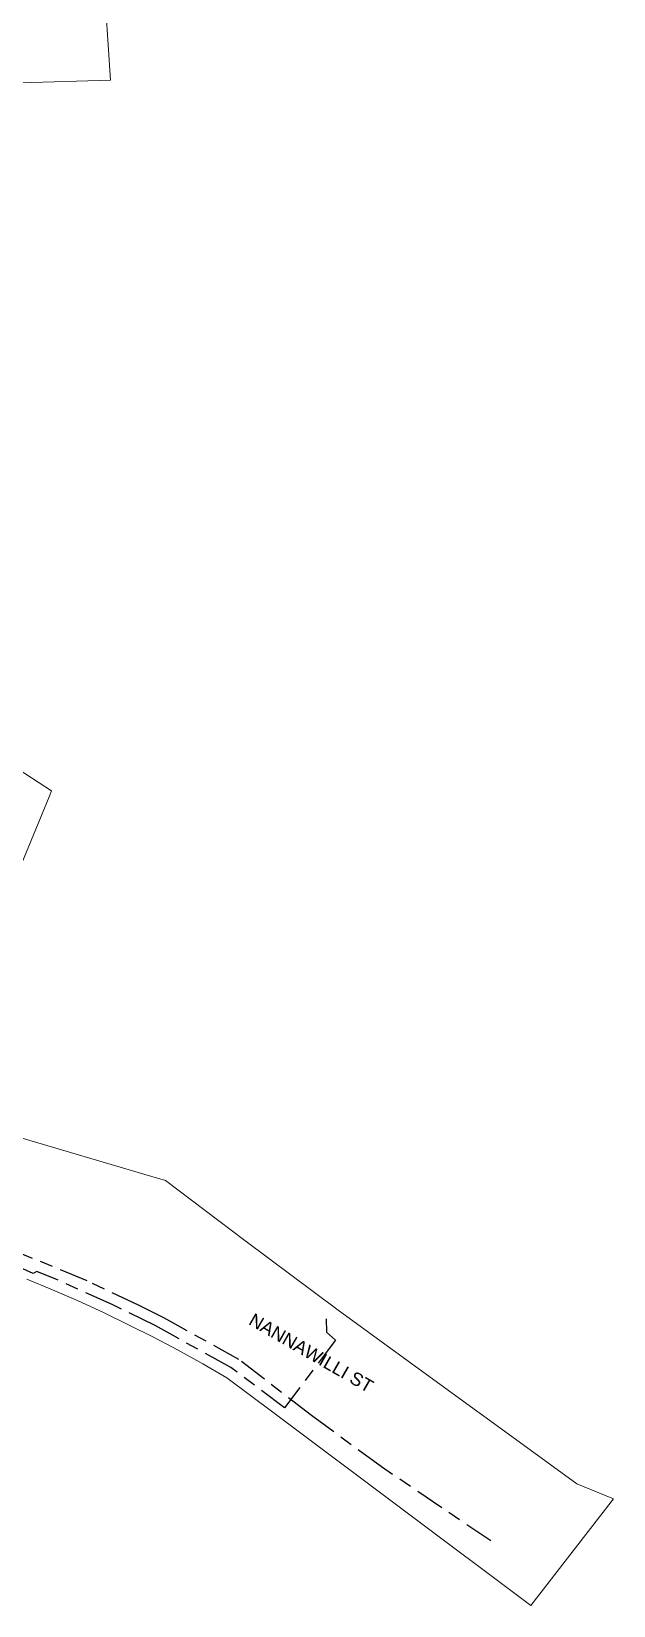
# Model space of a CAD drawing. Header units: metres. Extents: x 301080 to 303013, y 6182698 to 6183880.
# Drawn here: x 302659.2 to 302739.7, y 6182839.2 to 6183056.8 of the extents above; entities that cross this region are included whole.
import ezdxf

# ---------------------------------------------------------------- set-up
doc = ezdxf.new("R2010")
doc.units = ezdxf.units.M
doc.linetypes.add('Cable Exist UG', pattern=[8.2, 4, -1.2, 1.8, -1.2])
doc.layers.add('Cadastre Land Parcels_SP_EXT', color=9, linetype='Continuous', lineweight=5)
doc.layers.add('Cadastre Roads_SP_EXT', color=9, linetype='Continuous', lineweight=5)
doc.layers.add('Mains_HV_EXT', color=7, linetype='Continuous')
doc.layers.add('Mains_SL_EXT', color=7, linetype='Continuous')
doc.styles.get("Standard").update_dxf_attribs({"font": 'arial.ttf'})

msp = doc.modelspace()

# ---------------------------------------------------------------- linework, layer by layer
at = {"layer": 'Cadastre Land Parcels_SP_EXT', "linetype": 'Continuous'}
msp.add_lwpolyline([(302668.81, 6183069.62), (302647.78, 6183070.05), (302629.78, 6183070.44), (302622.59, 6183094.37), (302584.86, 6183083.07), (302611.08, 6183048.46), (302645.08, 6183049.3), (302670.12, 6183050.03), (302668.81, 6183069.62)], close=True, dxfattribs=at)
msp.add_lwpolyline([(302655.68, 6182936.55), (302661.62, 6182950.98), (302661.62, 6182950.98), (302661.96, 6182951.79), (302629.89, 6182972.57)], dxfattribs=at)
at = {"layer": 'Cadastre Roads_SP_EXT', "linetype": 'Continuous'}
msp.add_lwpolyline([(302658.52, 6182884.33), (302662.09, 6182882.85), (302665.63, 6182881.31), (302669.14, 6182879.7), (302672.62, 6182878.02), (302676.07, 6182876.28), (302679.49, 6182874.48), (302682.87, 6182872.61), (302686.21, 6182870.68), (302692.75, 6182865.78), (302728.26, 6182839.21), (302734.45, 6182847.18), (302734.45, 6182847.18), (302739.71, 6182853.96), (302734.64, 6182856.03), (302727.17, 6182861.46), (302714.85, 6182870.4), (302701.61, 6182880.03), (302688.7, 6182889.66), (302677.71, 6182897.93), (302674.73, 6182898.83), (302660.06, 6182903.17), (302643.85, 6182907.93)], dxfattribs=at)
at = {"layer": 'Mains_HV_EXT', "linetype": 'Cable Exist UG'}
msp.add_lwpolyline([(302722.72, 6182848.13), (302707.62, 6182858.36), (302697.9, 6182865.48), (302687.88, 6182873.2), (302677.47, 6182878.97), (302673.97, 6182880.74), (302666.88, 6182884.07), (302656.55, 6182888.32), (302638.01, 6182894.54), (302617.06, 6182897.92), (302598.75, 6182899.08), (302582.48, 6182899.47), (302573.08, 6182899.1), (302547.58, 6182896.5), (302524.66, 6182893.44), (302495.85, 6182888.68), (302487.82, 6182886.99), (302472.98, 6182931.08), (302478.71, 6182935.63)], dxfattribs=at)
at = {"layer": 'Mains_SL_EXT', "linetype": 'Cable Exist UG'}
msp.add_lwpolyline([(302699.94, 6182878.82), (302699.98, 6182876.98), (302701.23, 6182875.89), (302694.2, 6182866.54), (302686.76, 6182872.1), (302676.28, 6182877.9), (302670.35, 6182880.8), (302662.54, 6182884.32), (302659.92, 6182885.35), (302659.43, 6182885.09), (302657.56, 6182885.91), (302657.47, 6182886.32), (302654.39, 6182887.53), (302641.93, 6182891.65), (302629.96, 6182894.38), (302627.64, 6182894.77), (302625.99, 6182895.07), (302627.34, 6182907.69), (302627.37, 6182909.24)], dxfattribs=at)

# ---------------------------------------------------------------- texts
at = {"layer": 'Cadastre Roads_SP_EXT'}
msp.add_text('NANNAWILLI ST', height=1.8, rotation=330.0628, dxfattribs=at).set_placement((302689.08, 6182878.14))

doc.saveas('drawing.dxf')
